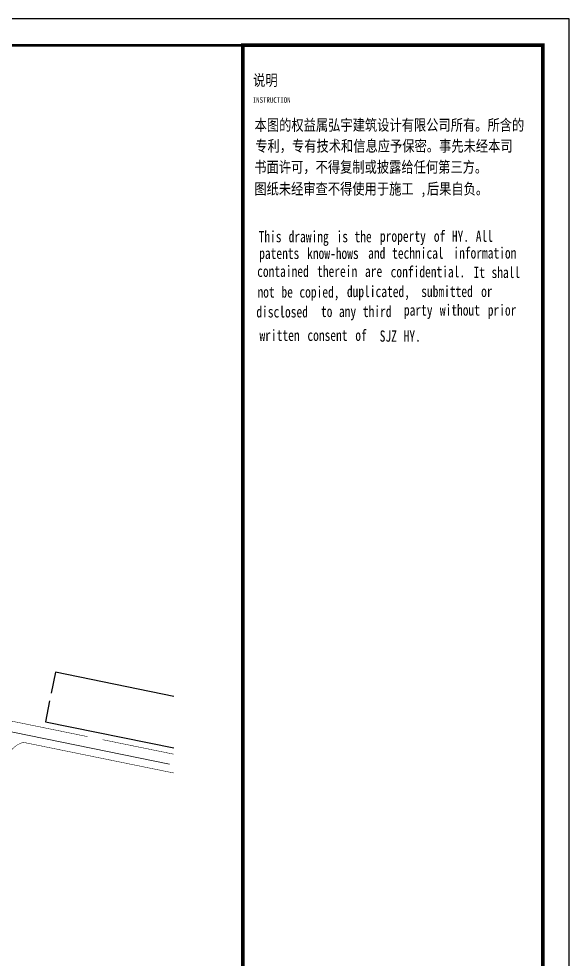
# Model space of a CAD drawing. Extents: x 34159 to 76259, y 14444 to 30378.
# Drawn here: x 35495.1 to 35703.5, y 15255.7 to 15611.9 of the extents above; entities that cross this region are included whole.
import ezdxf

# ---------------------------------------------------------------- set-up
doc = ezdxf.new("R2010")
doc.units = 0
doc.header["$LTSCALE"] = 1000
doc.header["$MEASUREMENT"] = 0
doc.linetypes.add('DASHDOT2', pattern=[0.5, 0.25, -0.125, 0, -0.125])
doc.linetypes.add('X5', pattern=[3, 2, -1])
for name, color, linetype in [('DLSS', 8, 'Continuous'), ('PUB_TITLE', 7, 'Continuous'), ('文字和字符', 7, 'Continuous')]:
    doc.layers.add(name, color=color, linetype=linetype)
doc.layers.add('道路红线', color=1, linetype='Continuous', lineweight=0)
doc.styles.add('-宋体', font='', dxfattribs={"width": 0.8})
doc.styles.get('-宋体').set_extended_font_data('SimSun')

msp = doc.modelspace()

# ---------------------------------------------------------------- linework, layer by layer
at = {"layer": 'DLSS', "color": 8, "linetype": 'X5', "flags": 128}
for points in [[(35553.8, 15355.24), (35508.96, 15364.4), (35507.35, 15356.46)], [(35506.76, 15353.55), (35505.18, 15345.69), (35553.8, 15335.76)]]:
    msp.add_lwpolyline(points, dxfattribs=at)
at = {"layer": 'DLSS', "color": 8, "linetype": 'Continuous', "const_width": 0.2, "flags": 128}
for points in [[(35521.21, 15340.03), (35477.25, 15349)], [(35496.74, 15337.9), (35553.8, 15326.26)], [(35553.8, 15333.39), (35526.82, 15338.89)]]:
    msp.add_lwpolyline(points, dxfattribs=at)
at = {"layer": 'DLSS', "color": 8, "linetype": 'Continuous'}
msp.add_lwpolyline([(35496.74, 15337.9, 0.2, 0.2, 0.019969), (35495.15, 15337.21, 0.2, 0.2, 0.06238), (35493.6, 15336.2, 0.2, 0.2, 0.040855), (35491.06, 15333.67, 0.2, 0.2, 0.026592), (35487.71, 15329.3, 0.2, 0.2, 0.066247), (35486.04, 15326, 0.2, 0.2, 0.046113), (35484.76, 15320.85, 0.2, 0.2, 0)], format="xyseb", dxfattribs=at)
at = {"layer": 'PUB_TITLE'}
msp.add_lwpolyline([(34514.51, 14770.91), (35703.51, 14770.91), (35703.51, 15611.91), (34514.51, 15611.91)], close=True, dxfattribs=at)
at = {"layer": 'PUB_TITLE', "const_width": 1}
msp.add_lwpolyline([(34539.51, 14780.91), (35693.51, 14780.91), (35693.51, 15601.91), (34539.51, 15601.91)], close=True, dxfattribs=at)
at = {"layer": '文字和字符', "const_width": 1.42}
msp.add_lwpolyline([(35579.91, 15601.91), (35693.51, 15601.91), (35693.51, 14780.92), (35579.91, 14780.92)], close=True, dxfattribs=at)
at = {"layer": '道路红线', "linetype": 'DASHDOT2', "ltscale": 25}
msp.add_line((34539.51, 15536.8), (35552.16, 15329.59), dxfattribs=at)

# ---------------------------------------------------------------- texts
at = {"layer": '文字和字符', "style": '-宋体'}
for s, height, width, p in [('说明', 4.253, 0.8, (35583.83, 15586.53)), ('INSTRUCTION', 2.1272, 0.75, (35583.68, 15580.09)), ('本图的权益属弘宇建筑设计有限公司所有。所含的', 4.2532, 0.8, (35584.4, 15569.56)), ('专利，专有技术和信息应予保密。事先未经本司', 4.2532, 0.8, (35584.62, 15561.63)), ('书面许可，不得复制或披露给任何第三方。', 4.2532, 0.8, (35584.28, 15553.65)), ('图纸未经审查不得使用于施工', 4.2532, 0.8, (35584.28, 15545.41)), ('后果自负。', 4.253, 0.8, (35649.61, 15545.41)), (',', 4.25, 0.8, (35647.19, 15545.41)), ('This', 4.253, 0.75, (35585.92, 15527.29)), ('drawing', 4.253, 0.75, (35597.27, 15527.29)), ('is', 4.253, 0.75, (35615.41, 15527.29)), ('the', 4.253, 0.75, (35622.22, 15527.29)), ('property', 4.253, 0.75, (35631.85, 15527.45)), ('of', 4.253, 0.75, (35652.26, 15527.45)), ('HY.', 4.253, 0.75, (35659.07, 15527.45)), ('All', 4.253, 0.75, (35668.14, 15527.45)), ('know-hows', 4.253, 0.75, (35604.27, 15520.96)), ('and', 4.253, 0.75, (35627.38, 15521.04)), ('technical', 4.253, 0.75, (35636.45, 15521.04)), ('information', 4.2532, 0.75, (35659.65, 15521.11)), ('patents', 4.253, 0.75, (35586.12, 15520.96)), ('contained', 4.253, 0.75, (35585.37, 15514.16)), ('therein', 4.253, 0.75, (35608.05, 15514.16)), ('confidential.', 4.2532, 0.75, (35635.9, 15513.99)), ('shall', 4.253, 0.75, (35674.1, 15513.75)), ('are', 4.253, 0.75, (35626.2, 15514.16)), ('It', 4.253, 0.75, (35667.29, 15513.75)), ('not', 4.253, 0.75, (35585.48, 15506.32)), ('be', 4.253, 0.75, (35594.55, 15506.32)), ('copied,', 4.253, 0.75, (35601.36, 15506.32)), ('duplicated,', 4.2532, 0.75, (35619.34, 15506.51)), ('submitted', 4.253, 0.75, (35647.48, 15506.54)), ('or', 4.253, 0.75, (35670.17, 15506.54)), ('without', 4.253, 0.75, (35654.53, 15499.48)), ('prior', 4.253, 0.75, (35672.67, 15499.48)), ('disclosed', 4.253, 0.75, (35585.06, 15498.8)), ('to', 4.253, 0.75, (35609.52, 15498.96)), ('any', 4.253, 0.75, (35616.33, 15498.96)), ('third', 4.253, 0.75, (35625.4, 15498.96)), ('party', 4.253, 0.75, (35640.92, 15499.48)), ('written', 4.253, 0.75, (35586.24, 15489.92)), ('consent', 4.253, 0.75, (35604.38, 15489.92)), ('of', 4.253, 0.75, (35622.53, 15489.92)), ('SJZ', 4.253, 0.75, (35631.76, 15489.62)), ('HY.', 4.253, 0.75, (35640.83, 15489.62))]:
    msp.add_text(s, height=height, dxfattribs=dict(at, width=width)).set_placement(p)

doc.saveas('drawing.dxf')
